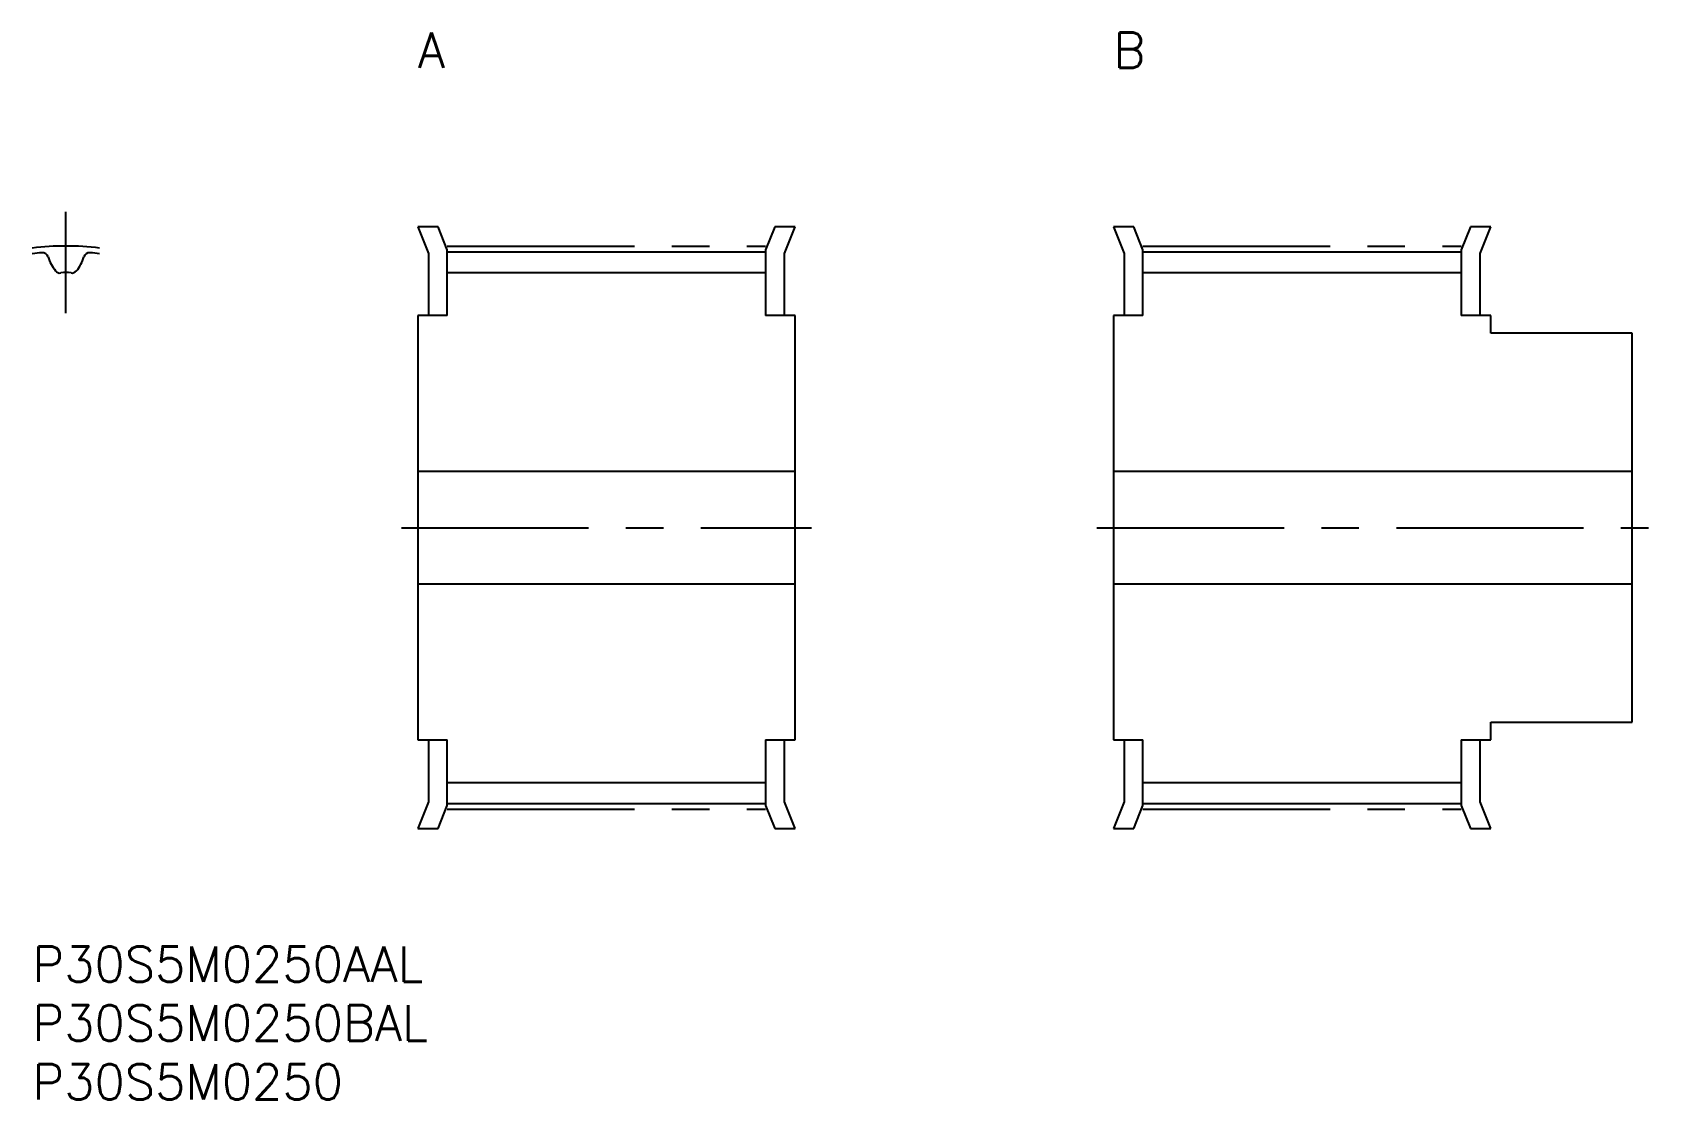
# Model space of a CAD drawing. Extents: x 0 to 137, y -13 to 78.
import ezdxf

# ---------------------------------------------------------------- set-up
doc = ezdxf.new("R2010")
doc.units = 0
doc.header["$LTSCALE"] = 0.5
doc.linetypes.add('CENTER', pattern=[50.8, 31.75, -6.35, 6.35, -6.35])
for name, color, linetype in [('MSM_CENTER', 1, 'CENTER'), ('MSM_CONTINUOUS', 7, 'CONTINUOUS'), ('MSM_PART_NUMBER', 7, 'CONTINUOUS')]:
    doc.layers.add(name, color=color, linetype=linetype)
doc.styles.get("Standard").update_dxf_attribs({"font": 'txt.shx', "height": 1, "bigfont": 'bigfont.shx'})

# ---------------------------------------------------------------- blocks, each defined once
blk = doc.blocks.new('*U36')
at = {"layer": 'MSM_PART_NUMBER'}
blk.add_text('A', height=3, dxfattribs=at).set_placement((32.7, 74.5))
blk = doc.blocks.new('*U37')
at = {"layer": 'MSM_PART_NUMBER'}
blk.add_text('B', height=3, dxfattribs=at).set_placement((91.7, 74.5))
blk = doc.blocks.new('*U38')
at = {"layer": 'MSM_PART_NUMBER'}
blk.add_text('P30S5M0250', height=3, dxfattribs=at).set_placement((0, -13))
blk = doc.blocks.new('*U39')
at = {"layer": 'MSM_PART_NUMBER'}
blk.add_text('P30S5M0250BAL', height=3, dxfattribs=at).set_placement((0, -8))
blk = doc.blocks.new('*U40')
at = {"layer": 'MSM_PART_NUMBER'}
blk.add_text('P30S5M0250AAL', height=3, dxfattribs=at).set_placement((0, -3))

msp = doc.modelspace()

# ---------------------------------------------------------------- linework, layer by layer
at = {"layer": 'MSM_CENTER'}
for p, q in [((2.85, 53.68), (2.85, 62.27)), ((35.2, 59.38), (62.2, 59.38)), ((94.2, 59.38), (121.2, 59.38)), ((31.3, 35.5), (66.1, 35.5)), ((90.3, 35.5), (137.1, 35.5)), ((35.2, 11.62), (62.2, 11.62)), ((94.2, 11.62), (121.2, 11.62))]:
    msp.add_line(p, q, dxfattribs=at)
msp.add_arc((2.85, 35.5), 23.88, 83.1429, 96.8571, dxfattribs=at)
at = {"layer": 'MSM_CONTINUOUS'}
for p, q in [((34.42, 61), (32.7, 61)), ((32.7, 61), (33.6, 58.74)), ((35.2, 59.05), (34.42, 61)), ((62.98, 61), (62.2, 59.05)), ((64.7, 61), (62.98, 61)), ((63.8, 58.74), (64.7, 61)), ((93.42, 61), (91.7, 61)), ((91.7, 61), (92.6, 58.74)), ((94.2, 59.05), (93.42, 61)), ((121.98, 61), (121.2, 59.05)), ((123.7, 61), (121.98, 61)), ((122.8, 58.74), (123.7, 61)), ((35.2, 53.5), (35.2, 59.05)), ((62.2, 59.05), (62.2, 53.5)), ((94.2, 53.5), (94.2, 59.05)), ((121.2, 59.05), (121.2, 53.5)), ((33.6, 58.74), (33.6, 53.5)), ((35.2, 58.89), (62.2, 58.89)), ((63.8, 53.5), (63.8, 58.74)), ((92.6, 58.74), (92.6, 53.5)), ((94.2, 58.89), (121.2, 58.89)), ((122.8, 53.5), (122.8, 58.74)), ((62.2, 57.12), (35.2, 57.12)), ((121.2, 57.12), (94.2, 57.12)), ((32.7, 53.5), (32.7, 17.5)), ((35.2, 53.5), (32.7, 53.5)), ((64.7, 53.5), (62.2, 53.5)), ((64.7, 17.5), (64.7, 53.5)), ((91.7, 53.5), (91.7, 17.5)), ((94.2, 53.5), (91.7, 53.5)), ((123.7, 53.5), (121.2, 53.5)), ((123.7, 52), (123.7, 53.5)), ((135.7, 52), (123.7, 52)), ((135.7, 19), (135.7, 52)), ((64.7, 40.25), (32.7, 40.25)), ((135.7, 40.25), (91.7, 40.25)), ((32.7, 30.75), (64.7, 30.75)), ((91.7, 30.75), (135.7, 30.75)), ((123.7, 17.5), (123.7, 19)), ((123.7, 19), (135.7, 19)), ((32.7, 17.5), (35.2, 17.5)), ((33.6, 17.5), (33.6, 12.26)), ((35.2, 11.95), (35.2, 17.5)), ((62.2, 17.5), (62.2, 11.95)), ((62.2, 17.5), (64.7, 17.5)), ((63.8, 12.26), (63.8, 17.5)), ((91.7, 17.5), (94.2, 17.5)), ((92.6, 17.5), (92.6, 12.26)), ((94.2, 11.95), (94.2, 17.5)), ((121.2, 17.5), (121.2, 11.95)), ((121.2, 17.5), (123.7, 17.5)), ((122.8, 12.26), (122.8, 17.5)), ((35.2, 13.88), (62.2, 13.88)), ((94.2, 13.88), (121.2, 13.88)), ((33.6, 12.26), (32.7, 10)), ((34.42, 10), (35.2, 11.95)), ((35.2, 12.11), (62.2, 12.11)), ((62.2, 11.95), (62.98, 10)), ((64.7, 10), (63.8, 12.26)), ((92.6, 12.26), (91.7, 10)), ((93.42, 10), (94.2, 11.95)), ((94.2, 12.11), (121.2, 12.11)), ((121.2, 11.95), (121.98, 10)), ((123.7, 10), (122.8, 12.26)), ((32.7, 10), (34.42, 10)), ((62.98, 10), (64.7, 10)), ((91.7, 10), (93.42, 10)), ((121.98, 10), (123.7, 10))]:
    msp.add_line(p, q, dxfattribs=at)
for centre, radius, start, end in [((2.85, 35.5), 23.4, 95.0015, 96.9985), ((0.85, 58.31), 0.5, 16.4211, 95.0015), ((4.48, 59.38), 3.27, 196.4211, 219.991), ((1.23, 59.38), 3.28, 320.009, 343.5789), ((4.85, 58.31), 0.5, 84.9985, 163.5789), ((2.85, 35.5), 23.4, 83.0015, 84.9985), ((2.35, 57.59), 0.5, 219.991, 277.6274), ((2.85, 53.85), 3.28, 82.3726, 97.6274), ((3.35, 57.59), 0.5, 262.3726, 320.009)]:
    msp.add_arc(centre, radius, start, end, dxfattribs=at)

# ---------------------------------------------------------------- block references
for name in ['*U36', '*U37', '*U40', '*U39', '*U38']:
    msp.add_blockref(name, (0, 0), dxfattribs=at)

doc.saveas('drawing.dxf')
